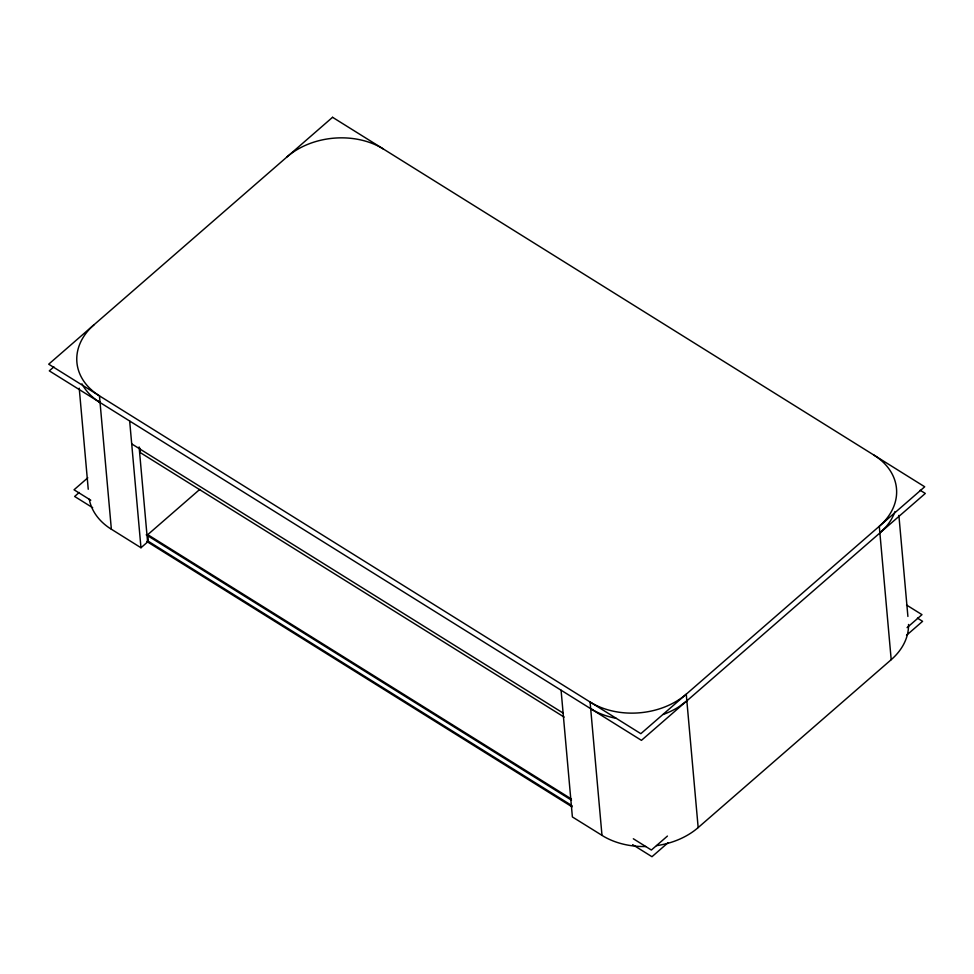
<?xml version="1.0" encoding="UTF-8"?>
<svg xmlns="http://www.w3.org/2000/svg" width="974" height="974" viewBox="0 0 974 974"><rect width="100%" height="100%" fill="white"/><g stroke="black" fill="none" stroke-linecap="round" stroke-linejoin="round"><path stroke-width="1.46" d="M879.887 532.961L886.364 526.386A68.229 50.465 -5.1 0 0 894.972 511.569M53.874 366.881L49.297 370.863L641.44 740.35L925.3 493.453L920.138 490.239M87.794 477.82L74.036 489.788L90.789 500.234M79.223 492.467L74.633 496.46L92.676 507.71M147.001 535.31L199.743 489.435M89.279 499.236A68.229 50.465 -5.1 0 0 109.405 527.993L140.974 547.741L148.352 541.325L147.756 534.653L571.446 799.021M667.434 836.069L651.375 850.034L633.331 838.772M907.086 627.621L921.988 614.655L906.526 605.012M668.03 842.741L651.971 856.706L632.637 844.641M906.526 635.291L922.585 621.327L917.435 618.113M656.513 845.639A68.229 50.465 -5.1 0 0 698.175 827.583L891.198 659.69A68.229 50.465 -5.1 0 0 908.535 624.468M686.853 700.842L679.134 706.637A68.229 50.465 -5.1 0 1 663.172 714.478M592.716 709.888L590.682 708.682A68.229 50.465 -5.1 0 0 616.104 718.301M561.073 690.201L572.383 816.942L604.026 836.617A68.229 50.465 -5.1 0 0 645.847 846.516M131.697 443.876L563.118 713.078M564.129 717.083L140.439 452.703L140.049 448.308M146.21 534.811L571.482 800.178M148.352 541.325L572.042 805.693M146.794 541.483L572.067 806.849M98.094 401.251L100.054 402.53A68.229 50.465 -5.1 0 1 81.962 383.853M898.88 515.368L907.902 616.445M891.198 659.69L879.291 526.289A68.229 50.465 -5.1 0 0 873.946 455.114M698.163 827.583L686.256 694.17A68.229 50.465 -5.1 0 1 590.086 702.011L601.993 835.412M139.112 446.932L147.598 541.982M129.664 421.012L140.974 547.741M111.365 529.272L99.458 395.858A68.229 50.465 -5.1 0 1 94.113 324.683M79.223 388.176L88.244 489.265M287.147 156.802A68.229 50.465 -5.1 0 1 383.318 148.973M332.56 117.294L48.7 364.191L640.843 733.678L924.703 486.781L332.56 117.294"/></g></svg>
